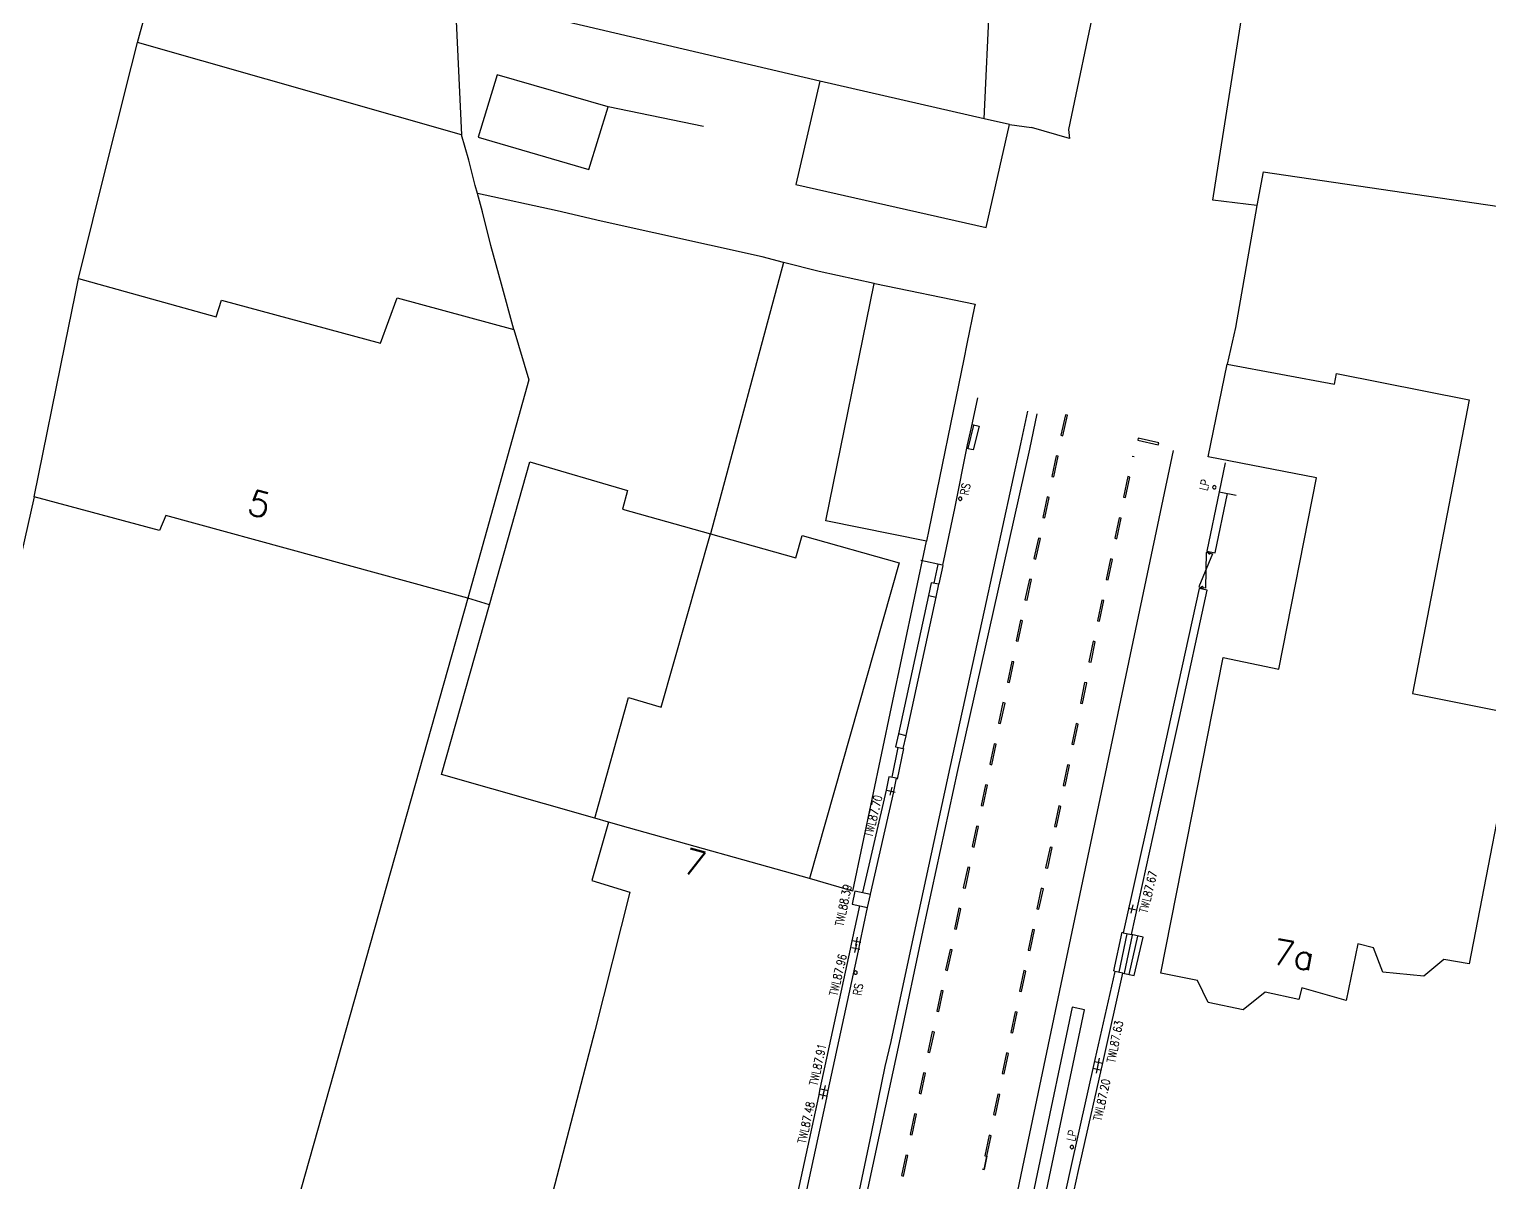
# Model space of a CAD drawing. Extents: x 427500 to 429848, y 434500 to 436505.
# Drawn here: x 429081.5 to 429150.9, y 435570.3 to 435625.1 of the extents above; entities that cross this region are included whole.
import ezdxf

# ---------------------------------------------------------------- set-up
doc = ezdxf.new("R2010")
doc.units = 0
doc.layers.get('0').update_dxf_attribs({"color": 222})
doc.layers.add('LPTIP_Ex_Base', color=8, linetype='Continuous')
doc.styles.add('MtXpl_Romans', font='romans__.ttf')
doc.styles.get("Standard").update_dxf_attribs({"font": 'romans.shx'})

# ---------------------------------------------------------------- blocks, each defined once
blk = doc.blocks.new('GATE')
at = {"color": 0, "linetype": 'ByBlock', "flags": 128}
for points in [[(-0.450902, 0), (-0.451904, 0.007014), (-0.455912, 0.014028), (-0.460922, 0.019038), (-0.467936, 0.023046), (-0.475952, 0.024048), (-0.482966, 0.023046), (-0.48998, 0.019038), (-0.49499, 0.014028), (-0.498998, 0.007014), (-0.5, 0), (-0.498998, -0.007014), (-0.49499, -0.014028), (-0.48998, -0.019038), (-0.482966, -0.023046), (-0.475952, -0.024048), (-0.467936, -0.023046), (-0.460922, -0.019038), (-0.455912, -0.014028), (-0.451904, -0.007014)], [(-0.475952, 0.024048), (-0.475952, 0.078156), (0.475952, -0.078156), (0.475952, -0.024048)], [(-0.475952, -0.024048), (-0.475952, -0.078156), (0.475952, 0.078156), (0.475952, 0.024048)], [(-0.450902, 0), (-0.451904, -0.007014)], [(0.5, 0), (0.498998, 0.007014), (0.49499, 0.014028), (0.48998, 0.019038), (0.482966, 0.023046), (0.475952, 0.024048), (0.467936, 0.023046), (0.460922, 0.019038), (0.455912, 0.014028), (0.451904, 0.007014), (0.450902, 0), (0.451904, -0.007014), (0.455912, -0.014028), (0.460922, -0.019038), (0.467936, -0.023046), (0.475952, -0.024048), (0.482966, -0.023046), (0.48998, -0.019038), (0.49499, -0.014028), (0.498998, -0.007014)], [(0.5, 0), (0.498998, -0.007014)]]:
    blk.add_lwpolyline(points, dxfattribs=at)
blk = doc.blocks.new('CIRCL')
at = {"color": 0, "linetype": 'ByBlock', "flags": 128}
for points in [[(0.5, 0), (0.475, 0.154), (0.404, 0.293), (0.293, 0.404), (0.154, 0.475), (0, 0.5), (-0.154, 0.475), (-0.293, 0.404), (-0.404, 0.293), (-0.475, 0.154), (-0.5, 0), (-0.475, -0.154), (-0.404, -0.293), (-0.293, -0.404), (-0.154, -0.475), (0, -0.5), (0.154, -0.475), (0.293, -0.404), (0.404, -0.293), (0.475, -0.154)], [(0.5, 0), (0.475, -0.154)]]:
    blk.add_lwpolyline(points, dxfattribs=at)
blk = doc.blocks.new('SPOT')
at = {"color": 0, "linetype": 'ByBlock', "flags": 128}
for points in [[(-0.5, 0), (0.5, 0)], [(0, 0.5), (0, -0.5)]]:
    blk.add_lwpolyline(points, dxfattribs=at)

msp = doc.modelspace()

# ---------------------------------------------------------------- linework, layer by layer
at = {"layer": 'LPTIP_Ex_Base', "color": 251, "true_color": 0x636466}
for p, q in [((429133.08, 435631.01), (429130.85, 435620.36)), ((429137.98, 435618.72), (429139.83, 435630.32)), ((429086.6, 435624.5), (429088, 435629.55)), ((429126.85, 435620.87), (429127.15, 435627.35)), ((429119.03, 435622.65), (429101.8, 435626.7)), ((429101.75, 435625.5), (429102, 435620.1)), ((429086.316, 435623.369), (429086.6, 435624.5)), ((429102, 435620.1), (429086.6, 435624.5)), ((429084.811, 435617.376), (429086.316, 435623.369)), ((429103.7, 435622.95), (429102.8, 435620)), ((429108.98, 435621.43), (429103.7, 435622.95)), ((429119.03, 435622.65), (429117.9, 435617.75)), ((429126.85, 435620.87), (429119.03, 435622.65)), ((429108.05, 435618.45), (429108.98, 435621.43)), ((429113.5, 435620.5), (429108.98, 435621.43)), ((429128.05, 435620.6), (429126.85, 435620.87)), ((429126.95, 435615.7), (429128.05, 435620.6)), ((429128.05, 435620.6), (429129.1, 435620.45)), ((429130.91, 435619.93), (429129.1, 435620.45)), ((429102.35, 435618.9), (429102, 435620.1)), ((429102.8, 435620), (429108.05, 435618.45)), ((429130.85, 435620.36), (429130.91, 435619.93)), ((429102.65, 435617.7), (429102.35, 435618.9)), ((429137.71, 435617), (429137.98, 435618.72)), ((429140.1, 435618.35), (429139.8, 435616.75)), ((429140.1, 435618.35), (429158.4, 435615.65)), ((429102.76, 435617.32), (429102.65, 435617.7)), ((429117.9, 435617.75), (429126.95, 435615.7)), ((429083.802, 435613.274), (429084.811, 435617.376)), ((429103, 435616.45), (429102.76, 435617.32)), ((429106.55, 435616.49), (429102.76, 435617.32)), ((429139.8, 435616.75), (429137.71, 435617)), ((429103.4, 435614.85), (429103, 435616.45)), ((429108.65, 435616), (429106.55, 435616.49)), ((429139.8, 435616.75), (429138.8, 435610.95)), ((429116.3, 435614.3), (429108.65, 435616)), ((429103.78, 435613.46), (429103.4, 435614.85)), ((429117.31, 435614.04), (429116.3, 435614.3)), ((429103.9, 435613), (429103.78, 435613.46)), ((429117.31, 435614.04), (429113.84, 435601.13)), ((429119, 435613.6), (429117.31, 435614.04)), ((429121.621, 435613.038), (429119, 435613.6)), ((429083.64, 435612.476), (429083.802, 435613.274)), ((429083.802, 435613.274), (429090.349, 435611.456)), ((429104.5, 435610.85), (429103.9, 435613)), ((429119.316, 435601.757), (429121.621, 435613.038)), ((429121.621, 435613.038), (429121.657, 435613.031)), ((429121.657, 435613.031), (429126.414, 435612.059)), ((429083.168, 435610.145), (429083.64, 435612.476)), ((429090.349, 435611.456), (429090.6, 435612.25)), ((429090.6, 435612.25), (429098.15, 435610.2)), ((429098.15, 435610.2), (429098.95, 435612.35)), ((429098.95, 435612.35), (429104.5, 435610.85)), ((429126.414, 435612.059), (429126.391, 435611.945)), ((429126.391, 435611.945), (429126.026, 435610.163)), ((429104.5, 435610.85), (429105.2, 435608.45)), ((429138.8, 435610.95), (429138.4, 435609.2)), ((429081.7, 435602.9), (429083.168, 435610.145)), ((429126.026, 435610.163), (429125.877, 435609.433)), ((429125.877, 435609.433), (429124.22, 435601.32)), ((429137.5, 435604.8), (429138.4, 435609.2)), ((429138.4, 435609.2), (429143.5, 435608.25)), ((429143.5, 435608.25), (429143.6, 435608.75)), ((429143.6, 435608.75), (429149.9, 435607.5)), ((429105.2, 435608.45), (429102.3, 435598.08)), ((429149.9, 435607.5), (429147.2, 435593.55)), ((429103.33, 435597.76), (429105.25, 435604.55)), ((429105.25, 435604.55), (429109.9, 435603.2)), ((429142.65, 435603.8), (429137.5, 435604.8)), ((429140.85, 435594.7), (429142.65, 435603.8)), ((429109.9, 435603.2), (429109.65, 435602.3)), ((429081.7, 435602.9), (429080.35, 435596.9)), ((429087.65, 435601.3), (429081.7, 435602.9)), ((429087.95, 435602), (429087.65, 435601.3)), ((429102.3, 435598.08), (429087.95, 435602)), ((429109.65, 435602.3), (429113.84, 435601.13)), ((429124.108, 435600.779), (429119.316, 435601.757)), ((429111.5, 435592.9), (429113.84, 435601.13)), ((429113.84, 435601.13), (429117.9, 435600)), ((429117.9, 435600), (429118.2, 435601.05)), ((429118.2, 435601.05), (429122.8, 435599.75)), ((429124.22, 435601.32), (429124.108, 435600.779)), ((429122.45, 435592.9), (429124.108, 435600.779)), ((429122.8, 435599.75), (429118.55, 435584.75)), ((429102.3, 435598.08), (429094.2, 435569.35)), ((429101.05, 435589.7), (429103.33, 435597.76)), ((429103.33, 435597.76), (429102.3, 435598.08)), ((429135.25, 435580.25), (429138.2, 435595.25)), ((429138.2, 435595.25), (429140.85, 435594.7)), ((429108.34, 435587.61), (429109.95, 435593.35)), ((429109.95, 435593.35), (429111.5, 435592.9)), ((429147.2, 435593.55), (429152.2, 435592.55)), ((429120.6, 435584.15), (429122.45, 435592.9)), ((429152.2, 435592.55), (429149.9, 435580.7)), ((429108.34, 435587.61), (429101.05, 435589.7)), ((429108.99, 435587.42), (429108.2, 435584.65)), ((429108.99, 435587.42), (429108.34, 435587.61)), ((429109.95, 435587.152), (429108.99, 435587.42)), ((429118.55, 435584.75), (429109.95, 435587.152)), ((429108.2, 435584.65), (429110, 435584.1)), ((429120.6, 435584.15), (429118.55, 435584.75)), ((429110, 435584.1), (429108.35, 435577.5)), ((429144.6, 435581.65), (429144.05, 435578.95)), ((429145.35, 435581.45), (429144.6, 435581.65)), ((429145.8, 435580.3), (429145.35, 435581.45)), ((429148.7, 435580.9), (429147.75, 435580.1)), ((429149.9, 435580.7), (429148.7, 435580.9)), ((429136.98, 435579.9), (429135.25, 435580.25)), ((429147.75, 435580.1), (429145.8, 435580.3)), ((429137.5, 435578.85), (429136.98, 435579.9)), ((429141.95, 435579.55), (429141.8, 435579)), ((429144.05, 435578.95), (429141.95, 435579.55)), ((429139.15, 435578.5), (429137.5, 435578.85)), ((429140.2, 435579.35), (429139.15, 435578.5)), ((429141.8, 435579), (429140.2, 435579.35)), ((429108.35, 435577.5), (429101.3, 435550.59))]:
    msp.add_line(p, q, dxfattribs=at)
at = {"layer": 'LPTIP_Ex_Base', "color": 251, "true_color": 0x636466, "flags": 128}
for points in [[(429126.529, 435607.608), (429126.235, 435606.193), (429126.038, 435605.359), (429125.438, 435602.346), (429124.874, 435599.645), (429123.837, 435599.871)], [(429129.344, 435606.837), (429128.997, 435605.156), (429127.275, 435597.443), (429125.576, 435589.876), (429123.934, 435582.283), (429122.812, 435576.949), (429121.857, 435572.54), (429120.222, 435564.959), (429118.512, 435556.728), (429116.933, 435549.565), (429116.678, 435548.675)], [(429128.906, 435606.97), (429128.578, 435605.415), (429126.861, 435597.553), (429125.213, 435590.02), (429123.564, 435582.399), (429122.406, 435576.999), (429122.13, 435575.807), (429121.479, 435572.623), (429119.884, 435565.027)], [(429130.814, 435606.771), (429130.717, 435606.793), (429130.491, 435605.819), (429130.588, 435605.797), (429130.814, 435606.771)], [(429126.275, 435606.332), (429126.604, 435606.254), (429126.33, 435605.121), (429126.01, 435605.195)], [(429126.093, 435605.194), (429126.351, 435606.302)], [(429127.165, 435563.747), (429128.753, 435571.344), (429130.842, 435581.305), (429132.42, 435588.835), (429133.986, 435596.308), (429135.85, 435605.1)], [(429134.17, 435605.682), (429134.147, 435605.585), (429135.122, 435605.359), (429135.144, 435605.456), (429134.17, 435605.682)], [(429130.366, 435604.822), (429130.268, 435604.844), (429130.056, 435603.866), (429130.154, 435603.845), (429130.366, 435604.822)], [(429133.884, 435604.834), (429133.982, 435604.813), (429133.982, 435604.813)], [(429138.309, 435604.516), (429138.019, 435603.131), (429138.824, 435602.966)], [(429133.465, 435602.879), (429133.563, 435602.858), (429133.772, 435603.836), (429133.674, 435603.856), (429133.465, 435602.879)], [(429138.021, 435603.129), (429137.432, 435600.308)], [(429137.432, 435600.308), (429137.823, 435600.227), (429138.412, 435603.046)], [(429129.943, 435602.868), (429129.845, 435602.889), (429129.633, 435601.911), (429129.731, 435601.89), (429129.943, 435602.868)], [(429133.053, 435600.921), (429133.151, 435600.901), (429133.355, 435601.88), (429133.257, 435601.9), (429133.053, 435600.921)], [(429129.519, 435600.913), (429129.422, 435600.934), (429129.21, 435599.957), (429129.308, 435599.936), (429129.519, 435600.913)], [(429124.467, 435598.796), (429124.658, 435599.684)], [(429124.875, 435599.636), (429124.692, 435598.75)], [(429132.644, 435598.963), (429132.742, 435598.943), (429132.947, 435599.922), (429132.849, 435599.942), (429132.644, 435598.963)], [(429129.096, 435598.958), (429128.999, 435598.979), (429128.787, 435598.002), (429128.885, 435597.981), (429129.096, 435598.958)], [(429124.194, 435598.196), (429122.771, 435591.623)], [(429123.137, 435591.541), (429124.56, 435598.118)], [(429132.236, 435597.006), (429132.334, 435596.985), (429132.538, 435597.964), (429132.44, 435597.985), (429132.236, 435597.006)], [(429128.675, 435597.003), (429128.577, 435597.024), (429128.368, 435596.046), (429128.466, 435596.025), (429128.675, 435597.003)], [(429131.827, 435595.048), (429131.925, 435595.027), (429132.129, 435596.006), (429132.031, 435596.027), (429131.827, 435595.048)], [(429128.257, 435595.047), (429128.16, 435595.068), (429127.951, 435594.09), (429128.049, 435594.069), (429128.257, 435595.047)], [(429131.418, 435593.09), (429131.516, 435593.07), (429131.721, 435594.049), (429131.623, 435594.069), (429131.418, 435593.09)], [(429127.84, 435593.091), (429127.742, 435593.112), (429127.534, 435592.134), (429127.631, 435592.113), (429127.84, 435593.091)], [(429131.01, 435591.132), (429131.107, 435591.112), (429131.312, 435592.091), (429131.214, 435592.111), (429131.01, 435591.132)], [(429122.469, 435589.561), (429122.76, 435590.973)], [(429123.018, 435590.922), (429122.713, 435589.477)], [(429127.423, 435591.135), (429127.325, 435591.156), (429127.116, 435590.178), (429127.214, 435590.157), (429127.423, 435591.135)], [(429130.6, 435589.175), (429130.698, 435589.154), (429130.757, 435589.433), (429130.903, 435590.133), (429130.805, 435590.153), (429130.6, 435589.175)], [(429127.005, 435589.179), (429126.907, 435589.2), (429126.697, 435588.223), (429126.795, 435588.202), (429127.005, 435589.179)], [(429122.184, 435588.95), (429121.072, 435584.079)], [(429121.441, 435583.998), (429122.557, 435588.875)], [(429130.185, 435587.218), (429130.283, 435587.198), (429130.49, 435588.176), (429130.393, 435588.197), (429130.185, 435587.218)], [(429126.585, 435587.224), (429126.487, 435587.245), (429126.277, 435586.267), (429126.374, 435586.246), (429126.585, 435587.224)], [(429129.77, 435585.262), (429129.868, 435585.241), (429130.076, 435586.219), (429129.978, 435586.24), (429129.77, 435585.262)], [(429126.164, 435585.269), (429126.066, 435585.29), (429125.856, 435584.312), (429125.954, 435584.291), (429126.164, 435585.269)], [(429129.355, 435583.305), (429129.453, 435583.285), (429129.661, 435584.263), (429129.563, 435584.284), (429129.355, 435583.305)], [(429120.915, 435583.456), (429120.56, 435581.793), (429120.485, 435581.39), (429119.034, 435574.748), (429118.977, 435574.393), (429117.618, 435568.114)], [(429118.011, 435568.037), (429119.371, 435574.319), (429119.427, 435574.674), (429120.877, 435581.31), (429120.952, 435581.715), (429121.306, 435583.372)], [(429125.744, 435583.314), (429125.646, 435583.335), (429125.448, 435582.416), (429125.436, 435582.357), (429125.533, 435582.336), (429125.744, 435583.314)], [(429128.941, 435581.349), (429129.038, 435581.328), (429129.052, 435581.393), (429129.246, 435582.306), (429129.148, 435582.327), (429128.941, 435581.349)], [(429133.043, 435580.339), (429133.01, 435580.353), (429133.411, 435582.197), (429133.453, 435582.186)], [(429133.26, 435580.3), (429133.649, 435582.112)], [(429133.442, 435580.248), (429133.973, 435580.13), (429134.405, 435581.958), (429133.846, 435582.082)], [(429133.512, 435580.243), (429133.892, 435582.056)], [(429133.731, 435580.191), (429134.143, 435582.008)], [(429125.323, 435581.358), (429125.225, 435581.379), (429125.014, 435580.402), (429125.112, 435580.381), (429125.323, 435581.358)], [(429127.765, 435553.672), (429128.186, 435555.848), (429129.777, 435563.768), (429131.335, 435570.87), (429132.498, 435576.049), (429133.442, 435580.248), (429133.051, 435580.335), (429132.108, 435576.137), (429130.944, 435570.956), (429129.385, 435563.85), (429127.794, 435555.926), (429127.372, 435553.758)], [(429128.527, 435579.392), (429128.625, 435579.371), (429128.832, 435580.35), (429128.734, 435580.37), (429128.527, 435579.392)], [(429124.902, 435579.403), (429124.804, 435579.424), (429124.593, 435578.447), (429124.691, 435578.426), (429124.902, 435579.403)], [(429128.113, 435577.435), (429128.211, 435577.415), (429128.418, 435578.393), (429128.32, 435578.414), (429128.113, 435577.435)], [(429124.48, 435577.448), (429124.383, 435577.469), (429124.172, 435576.491), (429124.27, 435576.47), (429124.48, 435577.448)], [(429127.7, 435575.479), (429127.798, 435575.458), (429128.004, 435576.436), (429127.907, 435576.457), (429127.7, 435575.479)], [(429124.059, 435575.493), (429123.961, 435575.514), (429123.751, 435574.536), (429123.849, 435574.515), (429124.059, 435575.493)], [(429127.286, 435573.522), (429127.384, 435573.501), (429127.591, 435574.479), (429127.493, 435574.5), (429127.286, 435573.522)], [(429123.638, 435573.538), (429123.54, 435573.559), (429123.33, 435572.581), (429123.427, 435572.56), (429123.638, 435573.538)], [(429126.873, 435571.565), (429126.971, 435571.544), (429127.177, 435572.523), (429127.079, 435572.543), (429126.873, 435571.565)], [(429123.218, 435571.582), (429123.12, 435571.603), (429122.911, 435570.625), (429123.009, 435570.605), (429123.218, 435571.582)], [(429126.751, 435570.94), (429126.849, 435570.919), (429126.981, 435571.548), (429126.849, 435570.919)]]:
    msp.add_lwpolyline(points, dxfattribs=at)
for points in [[(429124.695, 435598.734), (429124.323, 435598.812), (429124.195, 435598.199), (429124.567, 435598.121)], [(429133.846, 435582.082), (429135.076, 435587.627), (429136.13, 435592.396), (429137.453, 435598.453), (429137.062, 435598.538), (429135.74, 435592.482), (429134.686, 435587.714), (429133.456, 435582.169)], [(429123.139, 435591.532), (429122.769, 435591.619), (429122.626, 435591.01), (429122.996, 435590.923)], [(429122.682, 435589.517), (429122.309, 435589.59), (429122.185, 435588.954), (429122.558, 435588.881)], [(429121.44, 435583.996), (429120.707, 435584.154), (429120.573, 435583.532), (429121.307, 435583.374)], [(429131.028, 435578.627), (429129.496, 435571.315), (429127.91, 435563.769), (429126.239, 435555.738), (429125.865, 435554.064), (429126.451, 435553.933), (429126.826, 435555.611), (429128.498, 435563.647), (429130.083, 435571.192), (429131.616, 435578.504)]]:
    msp.add_lwpolyline(points, close=True, dxfattribs=at)

# ---------------------------------------------------------------- block references
at = {"layer": 'LPTIP_Ex_Base', "color": 251, "true_color": 0x636466}
for name, p, xscale, yscale, zscale, rotation in [('CIRCL', (429137.787, 435603.346), 0.16, 0.16, 0.16, 257.8207679999999), ('CIRCL', (429125.713, 435602.803), 0.16, 0.16, 0.16, 77.543485), ('GATE', (429137.378, 435599.401), 1.760672, 2, 1.760672, 258.285119), ('SPOT', (429122.421, 435588.899), 0.4, 0.4, 0.4, 76.41916700000002), ('SPOT', (429133.885, 435583.3), 0.4, 0.4, 0.4, 76.558891), ('SPOT', (429120.747, 435581.43), 0.4, 0.4, 0.4, 77.148613), ('SPOT', (429120.789, 435581.765), 0.4, 0.4, 0.4, 78.275002), ('CIRCL', (429120.737, 435580.275), 0.16, 0.16, 0.16, 77.543485), ('SPOT', (429132.284, 435576.011), 0.4, 0.4, 0.4, 78.878609), ('SPOT', (429132.221, 435575.684), 0.4, 0.4, 0.4, 77.859726), ('SPOT', (429119.205, 435574.446), 0.4, 0.4, 0.4, 77.574165), ('SPOT', (429119.259, 435574.712), 0.4, 0.4, 0.4, 77.93222), ('CIRCL', (429131.017, 435571.98), 0.16, 0.16, 0.16, 242.837637)]:
    msp.add_blockref(name, p, dxfattribs=dict(at, xscale=xscale, yscale=yscale, zscale=zscale, rotation=rotation))

# ---------------------------------------------------------------- texts
at = {"layer": 'LPTIP_Ex_Base', "color": 251, "true_color": 0x636466, "style": 'MtXpl_Romans'}
for s, rotation, p in [('5', 344.7, (429091.745, 435602.113)), ('7', 345, (429112.432, 435585.055)), ('7a', 349.5, (429140.465, 435580.712))]:
    msp.add_text(s, height=1.2, rotation=rotation, dxfattribs=at).set_placement(p)
at = {"layer": 'LPTIP_Ex_Base', "color": 251, "true_color": 0x636466, "width": 0.8}
for s, rotation, p in [('RS', 78.97278, (429126.094, 435602.944)), ('LP', 76.50417, (429137.455, 435603.155)), ('TWL87.70', 76.41917, (429121.536, 435586.693)), ('TWL87.67', 76.55889, (429134.607, 435583.079)), ('TWL88.39', 78.275, (429120.148, 435582.451)), ('TWL87.96', 77.14861, (429119.87, 435579.14)), ('RS', 80.75389, (429121.001, 435579.165)), ('TWL87.63', 78.87861, (429133.065, 435575.964)), ('TWL87.91', 77.93222, (429118.924, 435574.872)), ('TWL87.20', 77.85973, (429132.422, 435573.194)), ('TWL87.48', 77.57416, (429118.363, 435572.121)), ('LP', 77.335, (429131.154, 435572.226))]:
    msp.add_text(s, height=0.4, rotation=rotation, dxfattribs=at).set_placement(p)

doc.saveas('drawing.dxf')
